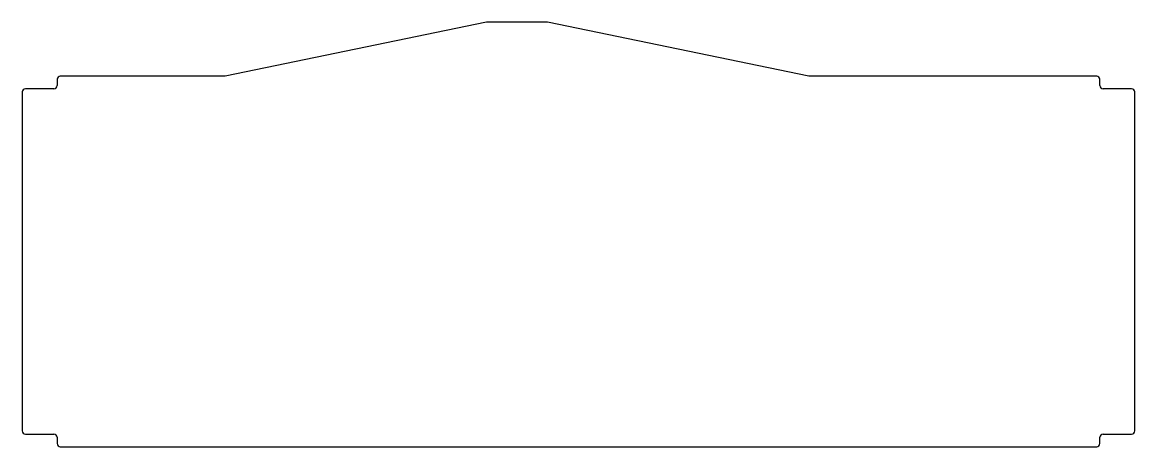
# Model space of a CAD drawing. Extents: x -157 to 194, y 89 to 223.
import ezdxf

# ---------------------------------------------------------------- set-up
doc = ezdxf.new("R2010")
doc.units = 0
doc.header["$MEASUREMENT"] = 0
doc.layers.add('MODELSKETCH_VISIBLE', color=7, linetype='CONTINUOUS')

msp = doc.modelspace()

# ---------------------------------------------------------------- linework, layer by layer
at = {"layer": 'MODELSKETCH_VISIBLE'}
for p, q in [((-10.44, 222.61), (-92.9, 205.6)), ((8.75, 222.61), (-10.44, 222.61)), ((91.21, 205.6), (8.75, 222.61)), ((-145.96, 204.6), (-145.96, 202.6)), ((-92.9, 205.6), (-144.96, 205.6)), ((182.04, 205.6), (91.21, 205.6)), ((183.04, 202.6), (183.04, 204.6)), ((-156.96, 200.6), (-156.96, 93.6)), ((-146.96, 201.6), (-155.96, 201.6)), ((193.04, 201.6), (184.04, 201.6)), ((194.04, 93.6), (194.04, 200.6)), ((-155.96, 92.6), (-146.96, 92.6)), ((-145.96, 91.6), (-145.96, 89.6)), ((183.04, 89.6), (183.04, 91.6)), ((184.04, 92.6), (193.04, 92.6)), ((-144.96, 88.6), (182.04, 88.6))]:
    msp.add_line(p, q, dxfattribs=at)
for centre, start, end in [((-144.96, 204.6), 90, 180), ((182.04, 204.6), 0, 90), ((-155.96, 200.6), 90, 180), ((-146.96, 202.6), 270, 0), ((184.04, 202.6), 180, 270), ((193.04, 200.6), 0, 90), ((-155.96, 93.6), 180, 270), ((-146.96, 91.6), 0, 90), ((184.04, 91.6), 90, 180), ((193.04, 93.6), 270, 0), ((-144.96, 89.6), 180, 270), ((182.04, 89.6), 270, 0)]:
    msp.add_arc(centre, 1, start, end, dxfattribs=at)

doc.saveas('drawing.dxf')
